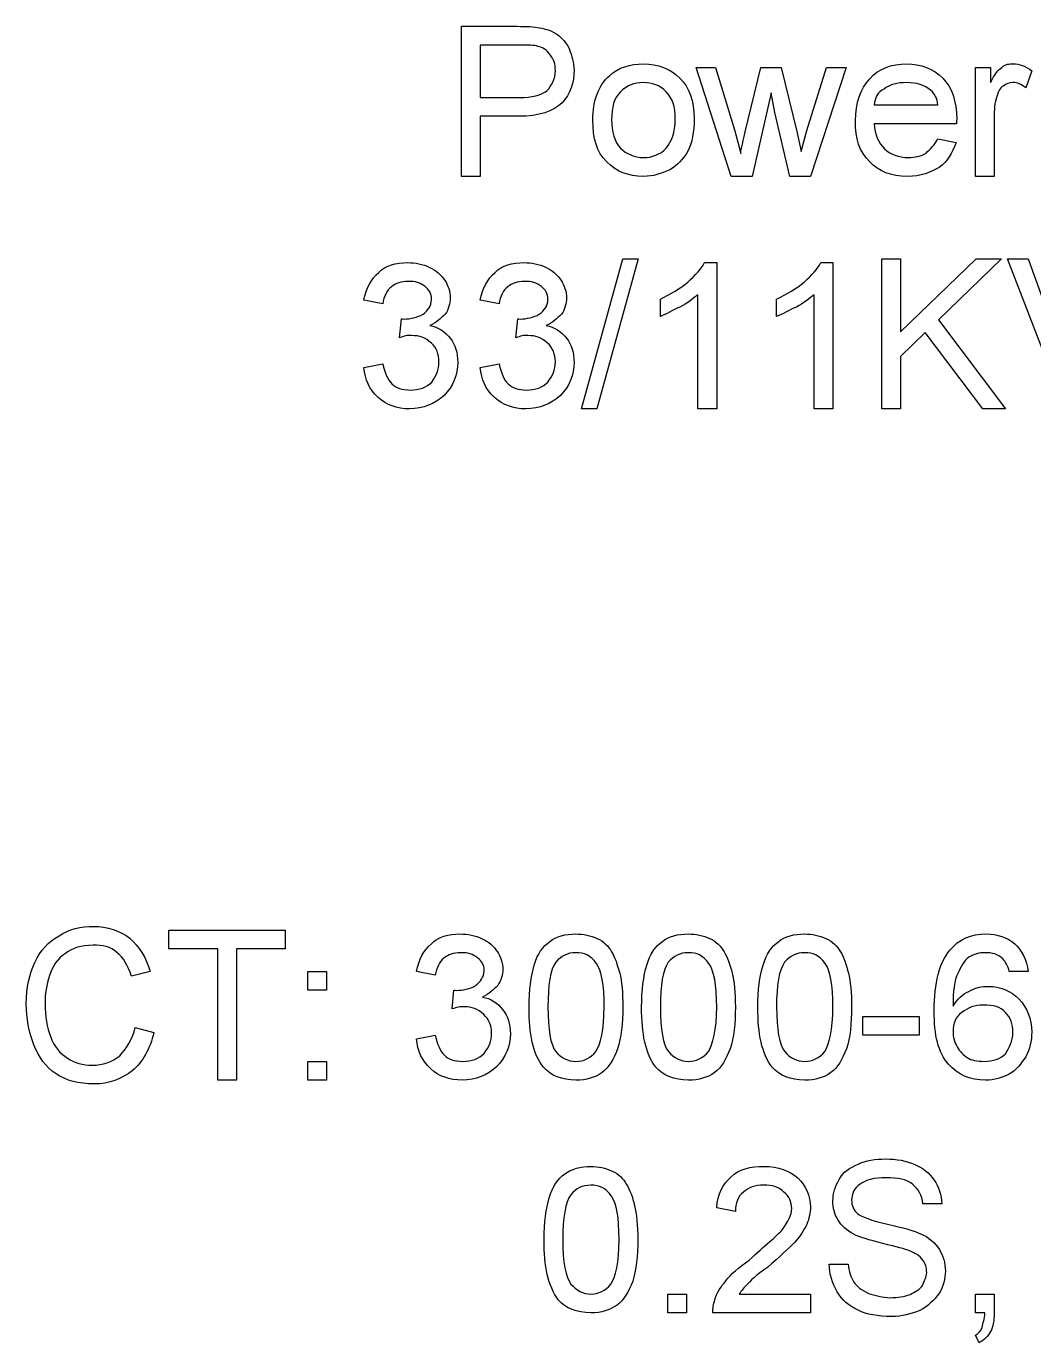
# Model space of a CAD drawing. Header units: millimetres. Extents: x 12 to 286, y 8 to 173.
# Drawn here: x 196.28 to 205.76, y 78.88 to 91.26 of the extents above; entities that cross this region are included whole.
import ezdxf

# ---------------------------------------------------------------- set-up
doc = ezdxf.new("R2010")
doc.units = ezdxf.units.MM
doc.layers.get('0').update_dxf_attribs({"linetype": 'CONTINUOUS'})

msp = doc.modelspace()

# ---------------------------------------------------------------- linework, layer by layer
at = {"color": 0}
for p, q in [((200.378, 89.8521), (200.378, 91.2633)), ((200.378, 91.2633), (200.901, 91.2633)), ((200.919, 91.0869), (200.554, 91.0869)), ((200.554, 91.0869), (200.554, 90.5937)), ((202.914, 89.8521), (202.583, 90.8763)), ((202.583, 90.8763), (202.765, 90.8763)), ((202.765, 90.8763), (202.949, 90.2808)), ((203.044, 90.2712), (203.193, 90.8763)), ((203.193, 90.8763), (203.385, 90.8763)), ((203.385, 90.8763), (203.532, 90.2741)), ((203.626, 90.2836), (203.81, 90.8763)), ((203.994, 90.8763), (203.66, 89.8521)), ((203.81, 90.8763), (203.994, 90.8763)), ((205.21, 89.8521), (205.21, 90.8763)), ((205.21, 90.8763), (205.353, 90.8763)), ((205.353, 90.8763), (205.353, 90.7355)), ((205.74, 90.8459), (205.683, 90.6847)), ((203.288, 90.6392), (203.112, 89.8521)), ((203.325, 90.4529), (203.288, 90.6392)), ((200.554, 90.5937), (200.924, 90.5937)), ((204.258, 90.5235), (204.858, 90.5235)), ((200.913, 90.4173), (200.554, 90.4173)), ((200.554, 90.4173), (200.554, 89.8521)), ((203.465, 89.8521), (203.325, 90.4529)), ((205.387, 90.3979), (205.387, 89.8521)), ((201.613, 90.3813), (201.613, 90.3813)), ((202.949, 90.2808), (203.003, 90.0659)), ((203.532, 90.2741), (203.571, 90.0864)), ((203.571, 90.0864), (203.626, 90.2836)), ((205.033, 90.3471), (204.258, 90.3471)), ((204.856, 90.2049), (205.029, 90.1707)), ((204.856, 90.2049), (204.856, 90.2049)), ((200.554, 89.8521), (200.378, 89.8521)), ((203.112, 89.8521), (202.914, 89.8521)), ((203.66, 89.8521), (203.465, 89.8521)), ((205.387, 89.8521), (205.21, 89.8521)), ((201.506, 87.6653), (201.895, 89.0764)), ((202.04, 89.0764), (201.651, 87.6653)), ((201.895, 89.0764), (202.04, 89.0764)), ((202.663, 89.0404), (202.777, 89.0404)), ((202.777, 89.0404), (202.777, 87.6653)), ((203.757, 89.0404), (203.87, 89.0404)), ((203.87, 89.0404), (203.87, 87.6653)), ((204.329, 87.6653), (204.329, 89.0764)), ((204.329, 89.0764), (204.505, 89.0764)), ((204.505, 89.0764), (204.505, 88.3902)), ((204.505, 88.3902), (205.218, 89.0764)), ((205.457, 89.0764), (204.862, 88.5017)), ((205.218, 89.0764), (205.457, 89.0764)), ((206.055, 87.6653), (205.512, 89.0764)), ((205.512, 89.0764), (205.705, 89.0764)), ((205.705, 89.0764), (206.072, 88.054)), ((199.636, 88.6534), (199.46, 88.6876)), ((200.731, 88.6534), (200.554, 88.6876)), ((202.248, 88.5349), (202.248, 88.6975)), ((202.601, 87.6653), (202.601, 88.7374)), ((203.34, 88.5349), (203.34, 88.6975)), ((203.693, 87.6653), (203.693, 88.7374)), ((199.794, 88.3348), (199.813, 88.5112)), ((200.888, 88.3348), (200.906, 88.5112)), ((204.862, 88.5017), (205.493, 87.6653)), ((204.739, 88.3846), (204.505, 88.1585)), ((205.281, 87.6653), (204.739, 88.3846)), ((204.505, 88.1585), (204.505, 87.6653)), ((199.46, 88.054), (199.636, 88.0883)), ((200.554, 88.054), (200.731, 88.0883)), ((201.651, 87.6653), (201.506, 87.6653)), ((202.777, 87.6653), (202.601, 87.6653)), ((203.87, 87.6653), (203.693, 87.6653)), ((204.505, 87.6653), (204.329, 87.6653)), ((205.493, 87.6653), (205.281, 87.6653)), ((197.626, 82.586), (197.626, 82.7624)), ((197.626, 82.7624), (198.72, 82.7624)), ((198.72, 82.7624), (198.72, 82.586)), ((198.085, 82.586), (197.626, 82.586)), ((198.085, 81.3513), (198.085, 82.586)), ((198.72, 82.586), (198.261, 82.586)), ((198.261, 82.586), (198.261, 81.3513)), ((197.449, 82.3722), (197.273, 82.3281)), ((198.931, 82.1972), (198.931, 82.3736)), ((198.931, 82.3736), (199.107, 82.3736)), ((199.107, 82.3736), (199.107, 82.1972)), ((200.131, 82.3376), (199.955, 82.3736)), ((205.705, 82.3736), (205.529, 82.3736)), ((205.705, 82.3736), (205.705, 82.3736)), ((199.107, 82.1972), (198.931, 82.1972)), ((200.288, 82.0208), (200.306, 82.1972)), ((201.013, 82.0374), (201.013, 82.0374)), ((202.071, 82.0374), (202.071, 82.0374)), ((203.164, 82.0374), (203.164, 82.0374)), ((197.309, 81.8473), (197.485, 81.8003)), ((204.152, 81.7742), (204.152, 81.9506)), ((204.152, 81.9506), (204.681, 81.9506)), ((204.681, 81.9506), (204.681, 81.7742)), ((199.955, 81.7383), (200.131, 81.7742)), ((204.681, 81.7742), (204.152, 81.7742)), ((198.931, 81.3513), (198.931, 81.5277)), ((198.931, 81.5277), (199.107, 81.5277)), ((199.107, 81.5277), (199.107, 81.3513)), ((198.261, 81.3513), (198.085, 81.3513)), ((199.107, 81.3513), (198.931, 81.3513)), ((202.953, 80.1165), (202.777, 80.1508)), ((204.894, 80.1867), (204.717, 80.1867)), ((201.154, 79.8505), (201.154, 79.8505)), ((203.835, 79.6216), (204.012, 79.6216)), ((202.318, 79.1626), (202.318, 79.339)), ((202.318, 79.339), (202.494, 79.339)), ((202.494, 79.339), (202.494, 79.1626)), ((202.99, 79.339), (203.659, 79.339)), ((203.659, 79.339), (203.659, 79.1626)), ((205.21, 79.1626), (205.21, 79.339)), ((205.21, 79.339), (205.387, 79.339)), ((205.387, 79.339), (205.387, 79.1626)), ((202.494, 79.1626), (202.318, 79.1626)), ((203.659, 79.1626), (202.741, 79.1626)), ((205.299, 79.1626), (205.21, 79.1626)), ((205.246, 78.8818), (205.21, 78.952))]:
    msp.add_line(p, q, dxfattribs=at)
for points in [[(200.901, 91.2633), (200.983, 91.2633), (201.063, 91.2594), (201.111, 91.2495)], [(201.111, 91.2495), (201.17, 91.2428), (201.236, 91.2163), (201.283, 91.1835)], [(201.283, 91.1835), (201.322, 91.1532), (201.366, 91.1049), (201.393, 91.0456)], [(201.096, 91.0745), (201.06, 91.0869), (201.005, 91.0869), (200.919, 91.0869)], [(201.214, 90.9934), (201.176, 91.0428), (201.145, 91.0622), (201.096, 91.0745)], [(201.393, 91.0456), (201.413, 90.9891), (201.436, 90.9214), (201.436, 90.8512)], [(201.26, 90.8459), (201.26, 90.9133), (201.245, 90.9518), (201.214, 90.9934)], [(201.769, 90.799), (201.852, 90.8763), (201.964, 90.9105), (202.089, 90.9105)], [(202.089, 90.9105), (202.223, 90.9105), (202.343, 90.865), (202.431, 90.7743)], [(204.216, 90.7701), (204.295, 90.8636), (204.422, 90.9105), (204.564, 90.9105)], [(204.564, 90.9105), (204.694, 90.9105), (204.815, 90.865), (204.903, 90.7743)], [(205.458, 90.8763), (205.492, 90.9105), (205.528, 90.9105), (205.567, 90.9105)], [(205.567, 90.9105), (205.623, 90.9105), (205.682, 90.8886), (205.74, 90.8459)], [(201.182, 90.6582), (201.224, 90.7052), (201.26, 90.7644), (201.26, 90.8459)], [(201.436, 90.8512), (201.436, 90.7383), (201.399, 90.6268), (201.323, 90.5425)], [(201.613, 90.3813), (201.613, 90.5686), (201.665, 90.708), (201.769, 90.799)], [(202.431, 90.7743), (202.518, 90.6928), (202.565, 90.5563), (202.565, 90.3965)], [(204.082, 90.3732), (204.082, 90.5454), (204.127, 90.6748), (204.216, 90.7701)], [(204.903, 90.7743), (204.987, 90.6942), (205.034, 90.5563), (205.034, 90.3912)], [(205.353, 90.7355), (205.391, 90.8184), (205.426, 90.854), (205.458, 90.8763)], [(200.924, 90.5937), (201.039, 90.5937), (201.132, 90.6156), (201.182, 90.6582)], [(201.874, 90.6473), (201.812, 90.5937), (201.789, 90.4998), (201.789, 90.3827)], [(202.089, 90.7341), (201.997, 90.7341), (201.931, 90.7052), (201.874, 90.6473)], [(202.303, 90.6459), (202.238, 90.7108), (202.175, 90.7341), (202.089, 90.7341)], [(202.388, 90.387), (202.388, 90.5108), (202.359, 90.5866), (202.303, 90.6459)], [(204.354, 90.6762), (204.289, 90.6459), (204.265, 90.5866), (204.258, 90.5235)], [(204.564, 90.7341), (204.472, 90.7341), (204.41, 90.715), (204.354, 90.6762)], [(204.789, 90.6625), (204.731, 90.7108), (204.657, 90.7341), (204.564, 90.7341)], [(204.858, 90.5235), (204.85, 90.5852), (204.827, 90.6307), (204.789, 90.6625)], [(205.471, 90.6999), (205.439, 90.6886), (205.424, 90.6445), (205.413, 90.6032)], [(205.566, 90.7341), (205.53, 90.7341), (205.5, 90.7232), (205.471, 90.6999)], [(205.683, 90.6847), (205.639, 90.7217), (205.605, 90.7341), (205.566, 90.7341)], [(201.323, 90.5425), (201.238, 90.4642), (201.109, 90.4173), (200.913, 90.4173)], [(205.413, 90.6032), (205.387, 90.5496), (205.387, 90.4709), (205.387, 90.3979)], [(202.303, 90.1167), (202.354, 90.1816), (202.388, 90.2656), (202.388, 90.387)], [(202.565, 90.3965), (202.565, 90.2727), (202.546, 90.1622), (202.505, 90.0878)], [(205.034, 90.3912), (205.034, 90.3898), (205.034, 90.3661), (205.033, 90.3471)], [(201.743, 89.9887), (201.648, 90.0811), (201.613, 90.2106), (201.613, 90.3813)], [(201.789, 90.3827), (201.789, 90.2751), (201.816, 90.176), (201.874, 90.1167)], [(203.003, 90.0659), (203, 90.0878), (203.018, 90.1442), (203.044, 90.2712)], [(204.216, 89.9901), (204.118, 90.0825), (204.082, 90.2077), (204.082, 90.3732)], [(204.258, 90.3471), (204.265, 90.2437), (204.297, 90.1651), (204.356, 90.11)], [(204.746, 90.0712), (204.782, 90.1086), (204.829, 90.1442), (204.856, 90.2049)], [(205.029, 90.1707), (204.99, 90.0688), (204.947, 89.9915), (204.87, 89.9365)], [(201.874, 90.1167), (201.927, 90.0645), (202.002, 90.0285), (202.089, 90.0285)], [(202.089, 90.0285), (202.169, 90.0285), (202.246, 90.0575), (202.303, 90.1167)], [(202.505, 90.0878), (202.463, 90.0176), (202.409, 89.9555), (202.335, 89.9142)], [(204.356, 90.11), (204.407, 90.0645), (204.49, 90.0285), (204.578, 90.0285)], [(204.578, 90.0285), (204.643, 90.0285), (204.699, 90.0423), (204.746, 90.0712)], [(202.089, 89.8521), (201.941, 89.8521), (201.832, 89.8977), (201.743, 89.9887)], [(202.335, 89.9142), (202.255, 89.8758), (202.178, 89.8521), (202.089, 89.8521)], [(204.574, 89.8521), (204.411, 89.8521), (204.304, 89.8977), (204.216, 89.9901)], [(204.87, 89.9365), (204.789, 89.8881), (204.694, 89.8521), (204.574, 89.8521)], [(199.601, 88.9483), (199.663, 89.0171), (199.763, 89.0404), (199.872, 89.0404)], [(199.872, 89.0404), (199.938, 89.0404), (200.015, 89.0252), (200.077, 88.9963)], [(200.695, 88.9483), (200.755, 89.0171), (200.857, 89.0404), (200.966, 89.0404)], [(200.966, 89.0404), (201.032, 89.0404), (201.108, 89.0252), (201.172, 88.9963)], [(202.505, 88.8573), (202.576, 88.9233), (202.632, 88.9811), (202.663, 89.0404)], [(203.6, 88.8573), (203.67, 88.9233), (203.726, 88.9811), (203.757, 89.0404)], [(199.46, 88.6876), (199.481, 88.8009), (199.528, 88.8877), (199.601, 88.9483)], [(200.077, 88.9963), (200.135, 88.9688), (200.189, 88.9247), (200.222, 88.8725)], [(200.554, 88.6876), (200.575, 88.8009), (200.622, 88.8877), (200.695, 88.9483)], [(201.172, 88.9963), (201.228, 88.9688), (201.282, 88.9247), (201.315, 88.8725)], [(199.719, 88.8118), (199.672, 88.7815), (199.649, 88.7236), (199.636, 88.6534)], [(199.878, 88.864), (199.805, 88.864), (199.762, 88.8478), (199.719, 88.8118)], [(200.035, 88.816), (199.99, 88.8531), (199.942, 88.864), (199.878, 88.864)], [(200.095, 88.6933), (200.095, 88.7525), (200.075, 88.7843), (200.035, 88.816)], [(200.222, 88.8725), (200.248, 88.8298), (200.272, 88.7663), (200.272, 88.707)], [(200.812, 88.8118), (200.767, 88.7815), (200.743, 88.7236), (200.731, 88.6534)], [(200.972, 88.864), (200.899, 88.864), (200.855, 88.8478), (200.812, 88.8118)], [(201.129, 88.816), (201.085, 88.8531), (201.035, 88.864), (200.972, 88.864)], [(201.19, 88.6933), (201.19, 88.7525), (201.169, 88.7843), (201.129, 88.816)], [(201.315, 88.8725), (201.342, 88.8298), (201.366, 88.7663), (201.366, 88.707)], [(202.248, 88.6975), (202.346, 88.7497), (202.432, 88.7952), (202.505, 88.8573)], [(203.34, 88.6975), (203.44, 88.7497), (203.527, 88.7952), (203.6, 88.8573)], [(200.017, 88.5553), (200.061, 88.5941), (200.095, 88.6312), (200.095, 88.6933)], [(200.272, 88.707), (200.272, 88.6576), (200.255, 88.6008), (200.224, 88.5553)], [(201.109, 88.5553), (201.154, 88.5941), (201.19, 88.6312), (201.19, 88.6933)], [(201.366, 88.707), (201.366, 88.6576), (201.349, 88.6008), (201.318, 88.5553)], [(202.601, 88.7374), (202.558, 88.7056), (202.502, 88.6601), (202.432, 88.6217)], [(203.693, 88.7374), (203.65, 88.7056), (203.595, 88.6601), (203.527, 88.6217)], [(199.838, 88.5102), (199.896, 88.5112), (199.963, 88.5254), (200.017, 88.5553)], [(200.224, 88.5553), (200.183, 88.5197), (200.144, 88.4742), (200.08, 88.4481)], [(200.932, 88.5102), (200.989, 88.5112), (201.057, 88.5254), (201.109, 88.5553)], [(201.318, 88.5553), (201.278, 88.5197), (201.238, 88.4742), (201.174, 88.4481)], [(202.432, 88.6217), (202.361, 88.5941), (202.301, 88.5543), (202.248, 88.5349)], [(203.527, 88.6217), (203.455, 88.5941), (203.396, 88.5543), (203.34, 88.5349)], [(199.813, 88.5112), (199.812, 88.5112), (199.831, 88.5102), (199.838, 88.5102)], [(200.08, 88.4481), (200.156, 88.4382), (200.226, 88.3888), (200.273, 88.3281)], [(200.906, 88.5112), (200.906, 88.5112), (200.925, 88.5102), (200.932, 88.5102)], [(201.174, 88.4481), (201.25, 88.4382), (201.32, 88.3888), (201.367, 88.3281)], [(199.908, 88.3543), (199.869, 88.3599), (199.839, 88.3476), (199.794, 88.3348)], [(200.094, 88.284), (200.033, 88.3363), (199.984, 88.3543), (199.908, 88.3543)], [(200.165, 88.1063), (200.165, 88.1835), (200.142, 88.2371), (200.094, 88.284)], [(200.273, 88.3281), (200.319, 88.2703), (200.342, 88.193), (200.342, 88.1034)], [(201.002, 88.3543), (200.963, 88.3599), (200.933, 88.3476), (200.888, 88.3348)], [(201.187, 88.284), (201.127, 88.3363), (201.076, 88.3543), (201.002, 88.3543)], [(201.26, 88.1063), (201.26, 88.1835), (201.235, 88.2371), (201.187, 88.284)], [(201.367, 88.3281), (201.413, 88.2703), (201.436, 88.193), (201.436, 88.1034)], [(199.594, 87.7729), (199.507, 87.8554), (199.471, 87.938), (199.46, 88.054)], [(199.636, 88.0883), (199.656, 88.0015), (199.685, 87.938), (199.723, 87.8995)], [(200.097, 87.9175), (200.142, 87.9782), (200.165, 88.0318), (200.165, 88.1063)], [(200.342, 88.1034), (200.342, 87.9877), (200.299, 87.8777), (200.214, 87.7919)], [(200.688, 87.7729), (200.601, 87.8554), (200.565, 87.938), (200.554, 88.054)], [(200.731, 88.0883), (200.75, 88.0015), (200.777, 87.938), (200.816, 87.8995)], [(201.19, 87.9175), (201.236, 87.9782), (201.26, 88.0318), (201.26, 88.1063)], [(201.436, 88.1034), (201.436, 87.9877), (201.393, 87.8777), (201.307, 87.7919)], [(199.896, 87.8417), (199.979, 87.8417), (200.05, 87.8664), (200.097, 87.9175)], [(200.988, 87.8417), (201.072, 87.8417), (201.144, 87.8664), (201.19, 87.9175)], [(199.723, 87.8995), (199.756, 87.8649), (199.82, 87.8417), (199.896, 87.8417)], [(200.214, 87.7919), (200.124, 87.7122), (200.019, 87.6653), (199.888, 87.6653)], [(200.816, 87.8995), (200.851, 87.8649), (200.913, 87.8417), (200.988, 87.8417)], [(201.307, 87.7919), (201.217, 87.7122), (201.114, 87.6653), (200.983, 87.6653)], [(199.888, 87.6653), (199.769, 87.6653), (199.672, 87.7013), (199.594, 87.7729)], [(200.983, 87.6653), (200.863, 87.6653), (200.767, 87.7013), (200.688, 87.7729)], [(196.366, 82.4576), (196.416, 82.5761), (196.494, 82.652), (196.594, 82.7098)], [(196.594, 82.7098), (196.683, 82.7733), (196.8, 82.7966), (196.919, 82.7966)], [(196.919, 82.7966), (197.043, 82.7966), (197.167, 82.7595), (197.258, 82.6851)], [(200.094, 82.634), (200.156, 82.7031), (200.258, 82.7264), (200.365, 82.7264)], [(200.365, 82.7264), (200.433, 82.7264), (200.509, 82.7112), (200.572, 82.6809)], [(201.209, 82.6562), (201.267, 82.7031), (201.355, 82.7264), (201.454, 82.7264)], [(201.454, 82.7264), (201.52, 82.7264), (201.593, 82.7126), (201.654, 82.6837)], [(202.267, 82.6562), (202.325, 82.7031), (202.413, 82.7264), (202.512, 82.7264)], [(202.512, 82.7264), (202.578, 82.7264), (202.651, 82.7126), (202.712, 82.6837)], [(203.36, 82.6562), (203.419, 82.7031), (203.507, 82.7264), (203.605, 82.7264)], [(203.605, 82.7264), (203.673, 82.7264), (203.744, 82.7126), (203.805, 82.6837)], [(204.97, 82.5722), (205.054, 82.6795), (205.171, 82.7264), (205.315, 82.7264)], [(205.315, 82.7264), (205.412, 82.7264), (205.511, 82.6946), (205.58, 82.6325)], [(196.912, 82.6202), (196.799, 82.6202), (196.722, 82.5955), (196.652, 82.5429)], [(197.137, 82.5514), (197.076, 82.6079), (197.002, 82.6202), (196.912, 82.6202)], [(197.258, 82.6851), (197.343, 82.6135), (197.414, 82.5073), (197.449, 82.3722)], [(199.955, 82.3736), (199.975, 82.4851), (200.022, 82.5722), (200.094, 82.634)], [(200.572, 82.6809), (200.629, 82.6548), (200.682, 82.6107), (200.715, 82.5581)], [(201.061, 82.4315), (201.09, 82.5391), (201.144, 82.6093), (201.209, 82.6562)], [(201.654, 82.6837), (201.712, 82.6562), (201.76, 82.6121), (201.789, 82.5571)], [(202.12, 82.4315), (202.149, 82.5391), (202.202, 82.6093), (202.267, 82.6562)], [(202.712, 82.6837), (202.77, 82.6562), (202.818, 82.6121), (202.847, 82.5571)], [(203.214, 82.4315), (203.243, 82.5391), (203.295, 82.6093), (203.36, 82.6562)], [(203.805, 82.6837), (203.864, 82.6562), (203.911, 82.6121), (203.942, 82.5571)], [(205.58, 82.6325), (205.645, 82.5775), (205.692, 82.484), (205.705, 82.3736)], [(196.652, 82.5429), (196.577, 82.4936), (196.533, 82.4234), (196.504, 82.3366)], [(197.273, 82.3281), (197.241, 82.4343), (197.196, 82.5045), (197.137, 82.5514)], [(200.212, 82.4978), (200.167, 82.4675), (200.144, 82.4096), (200.131, 82.3376)], [(200.372, 82.55), (200.298, 82.55), (200.255, 82.532), (200.212, 82.4978)], [(200.528, 82.5017), (200.485, 82.5377), (200.436, 82.55), (200.372, 82.55)], [(200.59, 82.3793), (200.59, 82.4385), (200.569, 82.4689), (200.528, 82.5017)], [(200.715, 82.5581), (200.741, 82.5154), (200.767, 82.4509), (200.767, 82.393)], [(201.453, 82.55), (201.373, 82.55), (201.315, 82.5197), (201.264, 82.4604)], [(201.646, 82.4495), (201.588, 82.5267), (201.534, 82.55), (201.453, 82.55)], [(201.789, 82.5571), (201.819, 82.5115), (201.844, 82.4357), (201.865, 82.357)], [(202.511, 82.55), (202.431, 82.55), (202.373, 82.5197), (202.322, 82.4604)], [(202.704, 82.4495), (202.646, 82.5267), (202.592, 82.55), (202.511, 82.55)], [(202.847, 82.5571), (202.878, 82.5115), (202.902, 82.4357), (202.923, 82.357)], [(203.604, 82.55), (203.524, 82.55), (203.467, 82.5197), (203.416, 82.4604)], [(203.798, 82.4495), (203.739, 82.5267), (203.686, 82.55), (203.604, 82.55)], [(203.942, 82.5571), (203.97, 82.5115), (203.997, 82.4357), (204.016, 82.357)], [(204.823, 82.0043), (204.823, 82.2702), (204.871, 82.4537), (204.97, 82.5722)], [(205.148, 82.5087), (205.106, 82.4756), (205.074, 82.4219), (205.045, 82.3542)], [(205.304, 82.55), (205.245, 82.55), (205.201, 82.5362), (205.148, 82.5087)], [(205.467, 82.4907), (205.42, 82.5377), (205.368, 82.55), (205.304, 82.55)], [(205.529, 82.3736), (205.514, 82.4272), (205.493, 82.4675), (205.467, 82.4907)], [(196.285, 82.0678), (196.285, 82.2247), (196.313, 82.3461), (196.366, 82.4576)], [(200.51, 82.2399), (200.554, 82.2798), (200.59, 82.3172), (200.59, 82.3793)], [(200.767, 82.393), (200.767, 82.3433), (200.75, 82.2868), (200.718, 82.2413)], [(201.013, 82.0374), (201.013, 82.2043), (201.03, 82.3281), (201.061, 82.4315)], [(201.264, 82.4604), (201.213, 82.3902), (201.19, 82.2441), (201.19, 82.0388)], [(201.719, 82.0388), (201.719, 82.2494), (201.694, 82.3807), (201.646, 82.4495)], [(201.865, 82.357), (201.883, 82.284), (201.895, 82.1711), (201.895, 82.0374)], [(202.071, 82.0374), (202.071, 82.2043), (202.088, 82.3281), (202.12, 82.4315)], [(202.322, 82.4604), (202.271, 82.3902), (202.248, 82.2441), (202.248, 82.0388)], [(202.777, 82.0388), (202.777, 82.2494), (202.752, 82.3807), (202.704, 82.4495)], [(202.923, 82.357), (202.941, 82.284), (202.953, 82.1711), (202.953, 82.0374)], [(203.164, 82.0374), (203.164, 82.2043), (203.181, 82.3281), (203.214, 82.4315)], [(203.416, 82.4604), (203.364, 82.3902), (203.34, 82.2441), (203.34, 82.0388)], [(203.87, 82.0388), (203.87, 82.2494), (203.846, 82.3807), (203.798, 82.4495)], [(204.016, 82.357), (204.035, 82.284), (204.046, 82.1711), (204.046, 82.0374)], [(205.045, 82.3542), (205.012, 82.2935), (205, 82.1849), (205, 82.0469)], [(196.504, 82.3366), (196.474, 82.2494), (196.461, 82.1602), (196.461, 82.0678)], [(200.331, 82.1958), (200.389, 82.1958), (200.458, 82.211), (200.51, 82.2399)], [(200.718, 82.2413), (200.678, 82.2043), (200.638, 82.1602), (200.575, 82.1323)], [(205.148, 82.1863), (205.205, 82.2205), (205.268, 82.2332), (205.333, 82.2332)], [(205.333, 82.2332), (205.441, 82.2332), (205.541, 82.193), (205.621, 82.1133)], [(200.306, 82.1972), (200.306, 82.1958), (200.326, 82.1958), (200.331, 82.1958)], [(200.575, 82.1323), (200.649, 82.1228), (200.721, 82.073), (200.767, 82.0138)], [(205, 82.0469), (205.04, 82.1133), (205.089, 82.1574), (205.148, 82.1863)], [(205.621, 82.1133), (205.693, 82.0374), (205.74, 81.9298), (205.74, 81.8032)], [(196.357, 81.6818), (196.308, 81.8085), (196.285, 81.9298), (196.285, 82.0678)], [(196.461, 82.0678), (196.461, 81.9559), (196.479, 81.8444), (196.514, 81.7563)], [(200.402, 82.0402), (200.364, 82.0455), (200.334, 82.0332), (200.288, 82.0208)], [(200.587, 81.9686), (200.528, 82.0222), (200.477, 82.0402), (200.402, 82.0402)], [(200.66, 81.7922), (200.66, 81.8691), (200.635, 81.9231), (200.587, 81.9686)], [(200.767, 82.0138), (200.813, 81.9559), (200.837, 81.879), (200.837, 81.788)], [(201.147, 81.4723), (201.047, 81.6031), (201.013, 81.7852), (201.013, 82.0374)], [(201.19, 82.0388), (201.19, 81.8279), (201.214, 81.6818), (201.265, 81.6197)], [(201.641, 81.6197), (201.683, 81.6875), (201.719, 81.8226), (201.719, 82.0388)], [(201.895, 82.0374), (201.895, 81.8857), (201.879, 81.7492), (201.845, 81.6462)], [(202.205, 81.4723), (202.106, 81.6031), (202.071, 81.7852), (202.071, 82.0374)], [(202.248, 82.0388), (202.248, 81.8279), (202.273, 81.6818), (202.324, 81.6197)], [(202.7, 81.6197), (202.741, 81.6875), (202.777, 81.8226), (202.777, 82.0388)], [(202.953, 82.0374), (202.953, 81.8857), (202.937, 81.7492), (202.904, 81.6462)], [(203.299, 81.4723), (203.2, 81.6031), (203.164, 81.7852), (203.164, 82.0374)], [(203.34, 82.0388), (203.34, 81.8279), (203.367, 81.6818), (203.418, 81.6197)], [(203.794, 81.6197), (203.835, 81.6875), (203.87, 81.8226), (203.87, 82.0388)], [(204.046, 82.0374), (204.046, 81.8857), (204.031, 81.7492), (203.998, 81.6462)], [(204.957, 81.5026), (204.858, 81.6116), (204.823, 81.7714), (204.823, 82.0043)], [(205.082, 81.9863), (205.023, 81.952), (205, 81.8804), (205, 81.806)], [(205.285, 82.0568), (205.204, 82.0568), (205.137, 82.0332), (205.082, 81.9863)], [(205.493, 81.9863), (205.446, 82.0441), (205.377, 82.0568), (205.285, 82.0568)], [(205.563, 81.7975), (205.563, 81.8815), (205.54, 81.9408), (205.493, 81.9863)], [(197.164, 81.5813), (197.225, 81.6462), (197.284, 81.7301), (197.309, 81.8473)], [(196.514, 81.7563), (196.543, 81.6737), (196.601, 81.6021), (196.672, 81.558)], [(197.485, 81.8003), (197.448, 81.6462), (197.381, 81.522), (197.281, 81.4395)], [(200.088, 81.4585), (200, 81.5414), (199.966, 81.624), (199.955, 81.7383)], [(200.131, 81.7742), (200.149, 81.686), (200.178, 81.6225), (200.217, 81.5855)], [(200.59, 81.6031), (200.637, 81.6638), (200.66, 81.7164), (200.66, 81.7922)], [(200.837, 81.788), (200.837, 81.6737), (200.794, 81.5633), (200.707, 81.4779)], [(205, 81.806), (205, 81.7577), (205.012, 81.7093), (205.038, 81.6652)], [(205.492, 81.5993), (205.529, 81.6599), (205.563, 81.7136), (205.563, 81.7975)], [(205.74, 81.8032), (205.74, 81.7217), (205.721, 81.6434), (205.683, 81.5717)], [(196.566, 81.4091), (196.463, 81.4765), (196.405, 81.5633), (196.357, 81.6818)], [(200.389, 81.5277), (200.473, 81.5277), (200.543, 81.5523), (200.59, 81.6031)], [(201.265, 81.6197), (201.315, 81.5619), (201.38, 81.5277), (201.454, 81.5277)], [(201.454, 81.5277), (201.523, 81.5277), (201.591, 81.558), (201.641, 81.6197)], [(201.845, 81.6462), (201.807, 81.5495), (201.764, 81.4684), (201.699, 81.4215)], [(202.324, 81.6197), (202.373, 81.5619), (202.438, 81.5277), (202.512, 81.5277)], [(202.512, 81.5277), (202.581, 81.5277), (202.649, 81.558), (202.7, 81.6197)], [(202.904, 81.6462), (202.865, 81.5495), (202.823, 81.4684), (202.758, 81.4215)], [(203.418, 81.6197), (203.466, 81.5619), (203.531, 81.5277), (203.605, 81.5277)], [(203.605, 81.5277), (203.674, 81.5277), (203.743, 81.558), (203.794, 81.6197)], [(203.998, 81.6462), (203.958, 81.5495), (203.916, 81.4684), (203.852, 81.4215)], [(205.038, 81.6652), (205.062, 81.6211), (205.096, 81.5855), (205.137, 81.5619)], [(205.292, 81.5277), (205.375, 81.5277), (205.445, 81.5509), (205.492, 81.5993)], [(196.672, 81.558), (196.733, 81.5149), (196.822, 81.4917), (196.905, 81.4917)], [(196.905, 81.4917), (197.002, 81.4917), (197.094, 81.522), (197.164, 81.5813)], [(200.217, 81.5855), (200.25, 81.5495), (200.313, 81.5277), (200.389, 81.5277)], [(200.707, 81.4779), (200.618, 81.3978), (200.514, 81.3513), (200.383, 81.3513)], [(201.454, 81.3513), (201.318, 81.3513), (201.221, 81.3911), (201.147, 81.4723)], [(202.512, 81.3513), (202.376, 81.3513), (202.28, 81.3911), (202.205, 81.4723)], [(203.605, 81.3513), (203.469, 81.3513), (203.372, 81.3911), (203.299, 81.4723)], [(205.306, 81.3513), (205.155, 81.3513), (205.046, 81.4007), (204.957, 81.5026)], [(205.137, 81.5619), (205.166, 81.5386), (205.23, 81.5277), (205.292, 81.5277)], [(205.683, 81.5717), (205.642, 81.5097), (205.594, 81.4447), (205.529, 81.4077)], [(196.923, 81.3153), (196.777, 81.3153), (196.657, 81.347), (196.566, 81.4091)], [(197.281, 81.4395), (197.181, 81.3622), (197.065, 81.3153), (196.923, 81.3153)], [(200.383, 81.3513), (200.263, 81.3513), (200.165, 81.3869), (200.088, 81.4585)], [(201.699, 81.4215), (201.629, 81.3731), (201.552, 81.3513), (201.454, 81.3513)], [(202.758, 81.4215), (202.687, 81.3731), (202.61, 81.3513), (202.512, 81.3513)], [(203.852, 81.4215), (203.781, 81.3731), (203.704, 81.3513), (203.605, 81.3513)], [(205.529, 81.4077), (205.463, 81.3731), (205.388, 81.3513), (205.306, 81.3513)], [(204.107, 80.56), (204.176, 80.5974), (204.271, 80.6097), (204.366, 80.6097)], [(204.366, 80.6097), (204.469, 80.6097), (204.561, 80.5931), (204.64, 80.5586)], [(201.349, 80.4693), (201.409, 80.5159), (201.497, 80.5395), (201.595, 80.5395)], [(201.595, 80.5395), (201.661, 80.5395), (201.734, 80.5243), (201.795, 80.4954)], [(201.795, 80.4954), (201.854, 80.4693), (201.9, 80.4252), (201.929, 80.3698)], [(202.912, 80.4404), (202.981, 80.5159), (203.095, 80.5395), (203.226, 80.5395)], [(203.226, 80.5395), (203.35, 80.5395), (203.465, 80.5021), (203.542, 80.4291)], [(203.93, 80.4168), (203.962, 80.4855), (204.03, 80.5286), (204.107, 80.56)], [(204.64, 80.5586), (204.71, 80.5296), (204.78, 80.4746), (204.823, 80.4101)], [(201.203, 80.2446), (201.232, 80.3522), (201.284, 80.4224), (201.349, 80.4693)], [(201.593, 80.3631), (201.513, 80.3631), (201.456, 80.3328), (201.406, 80.2735)], [(201.787, 80.2612), (201.728, 80.3395), (201.675, 80.3631), (201.593, 80.3631)], [(201.929, 80.3698), (201.96, 80.3243), (201.986, 80.2474), (202.005, 80.1702)], [(202.777, 80.1508), (202.789, 80.2778), (202.833, 80.3741), (202.912, 80.4404)], [(203.222, 80.3631), (203.134, 80.3631), (203.076, 80.3409), (203.028, 80.2968)], [(203.41, 80.2982), (203.352, 80.3508), (203.299, 80.3631), (203.222, 80.3631)], [(203.542, 80.4291), (203.612, 80.3575), (203.659, 80.2651), (203.659, 80.1564)], [(203.87, 80.2143), (203.87, 80.2887), (203.89, 80.3533), (203.93, 80.4168)], [(204.125, 80.3712), (204.07, 80.3381), (204.046, 80.2792), (204.046, 80.221)], [(204.371, 80.4333), (204.256, 80.4333), (204.176, 80.4125), (204.125, 80.3712)], [(204.619, 80.3712), (204.56, 80.421), (204.482, 80.4333), (204.371, 80.4333)], [(204.717, 80.1867), (204.707, 80.2679), (204.675, 80.3286), (204.619, 80.3712)], [(204.823, 80.4101), (204.866, 80.3522), (204.891, 80.2693), (204.894, 80.1867)], [(201.154, 79.8505), (201.154, 80.0156), (201.17, 80.1412), (201.203, 80.2446)], [(201.406, 80.2735), (201.354, 80.2033), (201.33, 80.0559), (201.33, 79.852)], [(201.859, 79.852), (201.859, 80.0626), (201.836, 80.1934), (201.787, 80.2612)], [(203.028, 80.2968), (202.977, 80.264), (202.953, 80.1934), (202.953, 80.1165)], [(203.483, 80.1426), (203.483, 80.2072), (203.458, 80.2569), (203.41, 80.2982)], [(202.005, 80.1702), (202.025, 80.0971), (202.035, 79.9842), (202.035, 79.8505)], [(203.397, 79.9469), (203.447, 80.0227), (203.483, 80.0777), (203.483, 80.1426)], [(203.659, 80.1564), (203.659, 80.1109), (203.647, 80.046), (203.624, 79.9938)], [(203.919, 80.035), (203.882, 80.0915), (203.87, 80.1479), (203.87, 80.2143)], [(204.046, 80.221), (204.046, 80.1702), (204.065, 80.1289), (204.101, 80.0957)], [(203.624, 79.9938), (203.601, 79.9454), (203.562, 79.8834), (203.51, 79.8241)], [(204.068, 79.9013), (203.995, 79.9387), (203.952, 79.9828), (203.919, 80.035)], [(204.101, 80.0957), (204.132, 80.0696), (204.232, 80.0294), (204.384, 79.9952)], [(204.384, 79.9952), (204.53, 79.9663), (204.64, 79.9303), (204.695, 79.9056)], [(203.083, 79.659), (203.228, 79.7966), (203.339, 79.8809), (203.397, 79.9469)], [(204.341, 79.8132), (204.206, 79.8505), (204.119, 79.8738), (204.068, 79.9013)], [(204.695, 79.9056), (204.77, 79.8781), (204.833, 79.8174), (204.871, 79.7595)], [(201.287, 79.2854), (201.19, 79.4163), (201.154, 79.5983), (201.154, 79.8505)], [(201.33, 79.852), (201.33, 79.641), (201.356, 79.4949), (201.407, 79.4329)], [(201.783, 79.4329), (201.825, 79.4992), (201.859, 79.6339), (201.859, 79.852)], [(202.035, 79.8505), (202.035, 79.6989), (202.019, 79.5623), (201.987, 79.459)], [(203.51, 79.8241), (203.448, 79.7691), (203.372, 79.6879), (203.255, 79.5898)], [(204.592, 79.7444), (204.549, 79.7648), (204.471, 79.7814), (204.341, 79.8132)], [(204.716, 79.659), (204.681, 79.7045), (204.651, 79.7207), (204.592, 79.7444)], [(204.871, 79.7595), (204.905, 79.7017), (204.928, 79.6325), (204.928, 79.5556)], [(202.864, 79.4646), (202.907, 79.5281), (202.985, 79.5874), (203.083, 79.659)], [(203.911, 79.3598), (203.861, 79.4413), (203.838, 79.5239), (203.835, 79.6216)], [(204.012, 79.6216), (204.02, 79.5528), (204.038, 79.4964), (204.068, 79.4523)], [(204.752, 79.5405), (204.752, 79.5898), (204.741, 79.6258), (204.716, 79.659)], [(203.255, 79.5898), (203.146, 79.5211), (203.089, 79.4551), (203.061, 79.4262)], [(204.714, 79.4205), (204.728, 79.4646), (204.752, 79.4964), (204.752, 79.5405)], [(204.928, 79.5556), (204.928, 79.4893), (204.907, 79.4082), (204.866, 79.3404)], [(201.407, 79.4329), (201.456, 79.375), (201.52, 79.339), (201.595, 79.339)], [(201.595, 79.339), (201.664, 79.339), (201.732, 79.3708), (201.783, 79.4329)], [(201.987, 79.459), (201.947, 79.3627), (201.906, 79.2812), (201.841, 79.2346)], [(202.76, 79.2826), (202.776, 79.3531), (202.817, 79.4067), (202.864, 79.4646)], [(203.061, 79.4262), (203.032, 79.4039), (203.01, 79.3679), (202.99, 79.339)], [(204.068, 79.4523), (204.09, 79.4177), (204.143, 79.3722), (204.205, 79.3447)], [(204.596, 79.3351), (204.643, 79.357), (204.688, 79.3845), (204.714, 79.4205)], [(201.595, 79.1626), (201.458, 79.1626), (201.362, 79.2043), (201.287, 79.2854)], [(202.741, 79.1626), (202.74, 79.2057), (202.747, 79.2441), (202.76, 79.2826)], [(204.108, 79.1863), (204.016, 79.2289), (203.958, 79.2826), (203.911, 79.3598)], [(204.205, 79.3447), (204.261, 79.3281), (204.337, 79.3048), (204.414, 79.3048)], [(204.414, 79.3048), (204.477, 79.3048), (204.544, 79.3143), (204.596, 79.3351)], [(204.866, 79.3404), (204.822, 79.2854), (204.764, 79.2208), (204.686, 79.1834)], [(201.841, 79.2346), (201.769, 79.1863), (201.694, 79.1626), (201.595, 79.1626)], [(204.421, 79.1284), (204.29, 79.1284), (204.192, 79.1475), (204.108, 79.1863)], [(204.686, 79.1834), (204.605, 79.1517), (204.519, 79.1284), (204.421, 79.1284)], [(205.275, 79.025), (205.28, 79.0677), (205.297, 79.1034), (205.299, 79.1626)], [(205.387, 79.1626), (205.387, 79.0896), (205.376, 79.0303), (205.353, 78.9862)], [(205.21, 78.952), (205.239, 78.9686), (205.262, 78.9919), (205.275, 79.025)], [(205.353, 78.9862), (205.33, 78.9411), (205.295, 78.9065), (205.246, 78.8818)]]:
    msp.add_open_spline(points, degree=3, dxfattribs=at)

doc.saveas('drawing.dxf')
